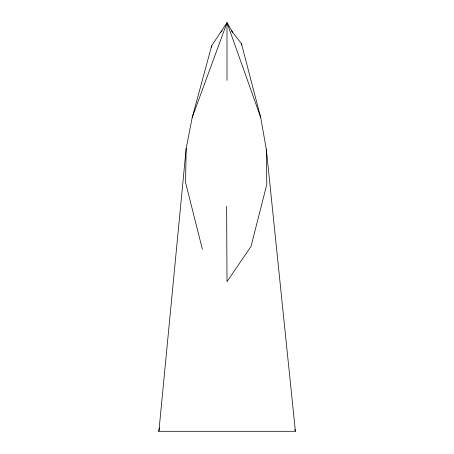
<?xml version="1.0" encoding="UTF-8"?>
<svg xmlns="http://www.w3.org/2000/svg" width="454" height="454" viewBox="0 0 454 454"><rect width="100%" height="100%" fill="white"/><g stroke="black" fill="none" stroke-linecap="round" stroke-linejoin="round"><path stroke-width="0.68" d="M159.609 427.906L158.605 431.3L295.395 431.3L266.345 149.434L260.675 117.41L241.477 43.726L232.76 32.41L227 22.7L211.672 45.809L192.218 117.438L186.168 148.509L185.584 182.61L202.388 249.252M241.346 45.133L241.477 43.726M158.9 431.3L186.168 148.509M192.218 117.438L227 22.7L260.675 117.41M220.792 32.274L222.199 30.73M231.404 30.832L232.76 32.41M294.788 429.263L295.395 431.3M211.672 45.809L211.808 47.216M266.345 149.434L266.793 184.517L251.022 246.42L227 281.628L226.642 206.354M227 22.7L227 80.375"/></g></svg>
